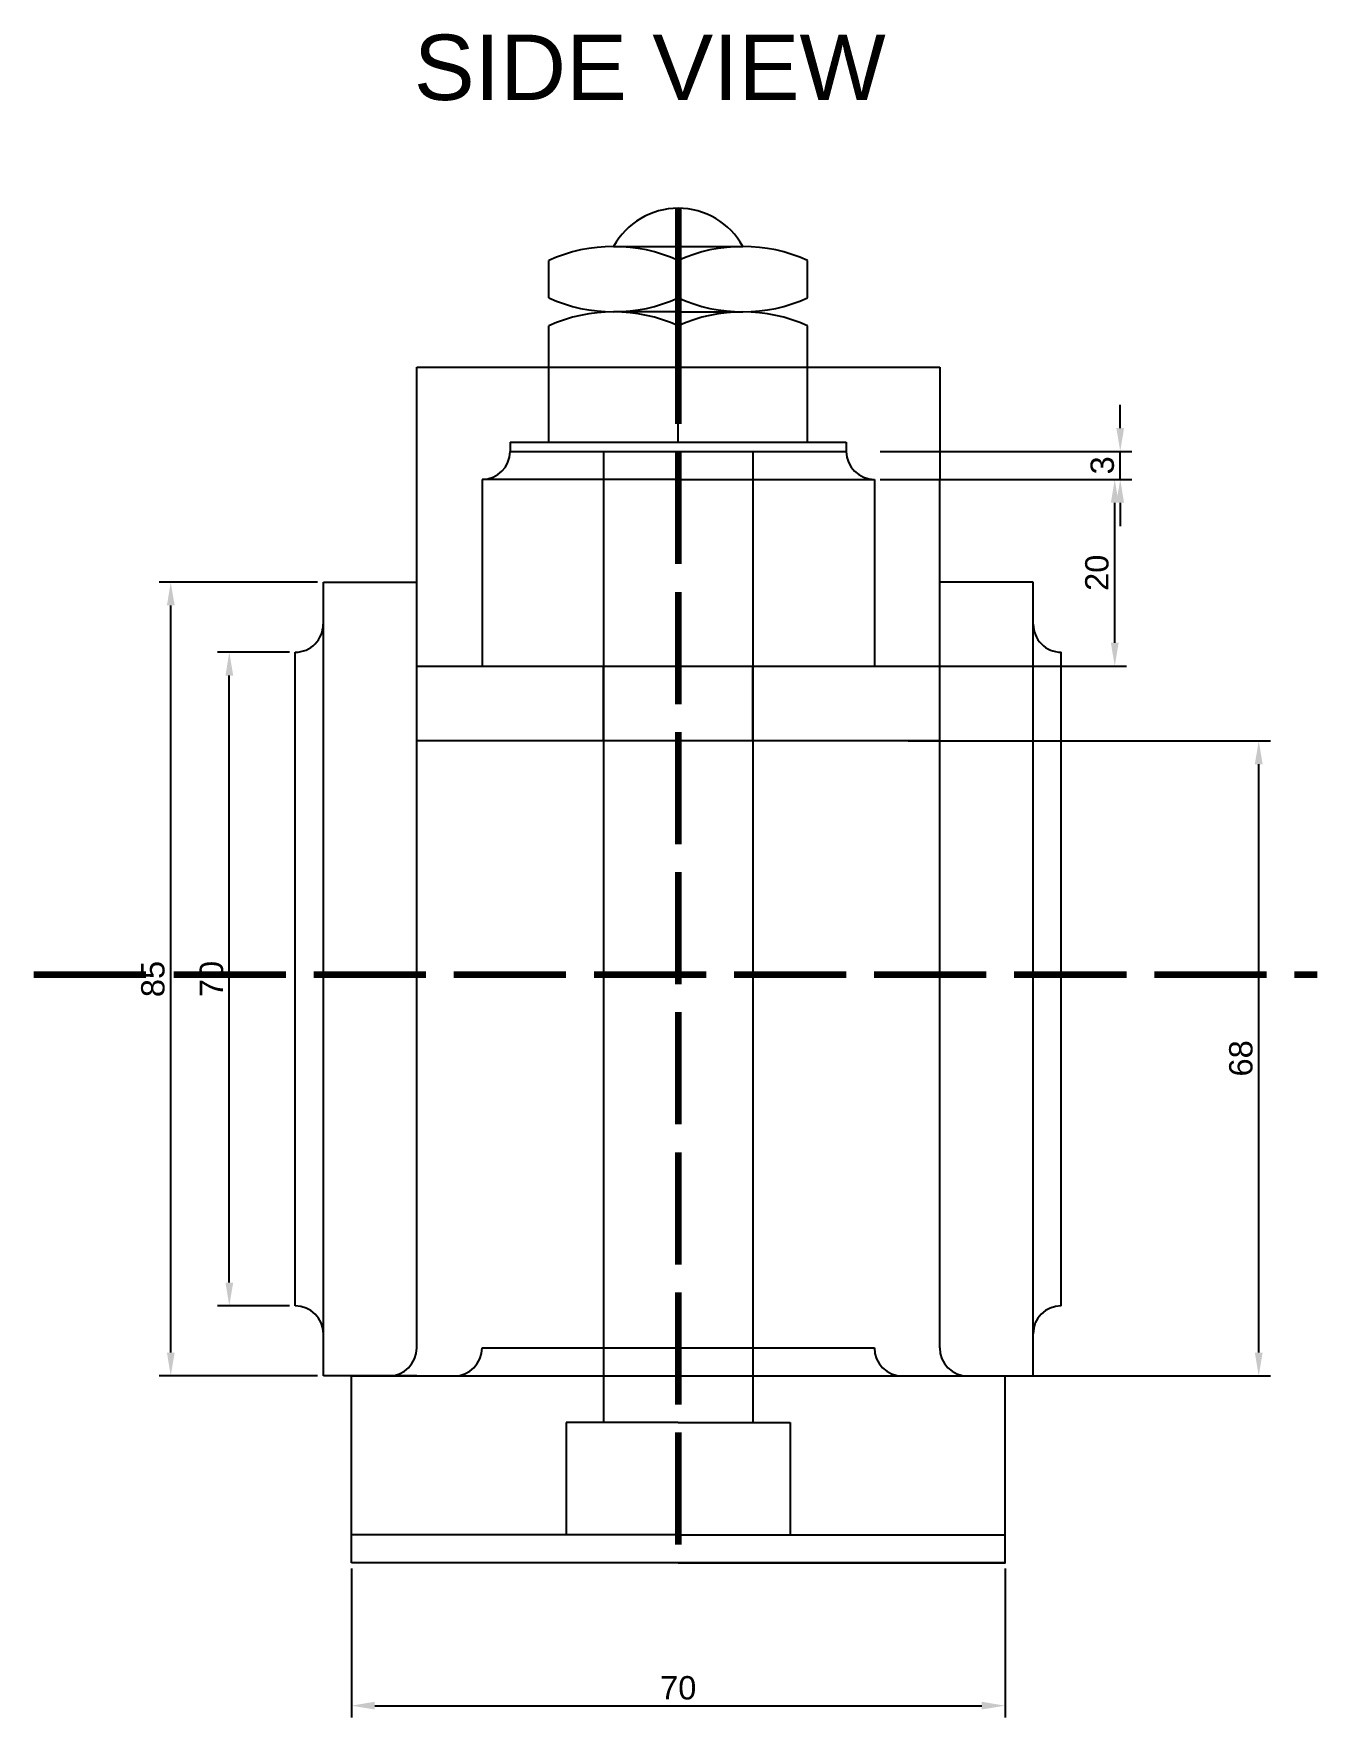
# Model space of a CAD drawing. Header units: millimetres. Extents: x -281317 to 3636, y -109880 to 77184.
# Drawn here: x 3498.9 to 3636.4, y 1062.2 to 1242.5 of the extents above; entities that cross this region are included whole.
import ezdxf

# ---------------------------------------------------------------- set-up
doc = ezdxf.new("R2010")
doc.units = ezdxf.units.MM
doc.linetypes.add('ACAD_ISO02W100', pattern=[15, 12, -3])
doc.layers.add('1', color=131, linetype='ACAD_ISO02W100', lineweight=106)
doc.styles.get("Standard").update_dxf_attribs({"font": 'arial.ttf'})
doc.dimstyles.new('ISO-25', dxfattribs={"dimtxt": 2.5, "dimasz": 2.5, "dimexe": 1.25, "dimexo": 0.625, "dimtad": 1, "dimtxsty": 'Standard', "dimcen": 2.5, "dimclrd": 3, "dimadec": 0, "dimazin": 0, "dimtfac": 1, "dimtmove": 0, "dimatfit": 3, "dimfxl": 1, "dimarcsym": 0})

# ---------------------------------------------------------------- blocks, each defined once
blk = doc.blocks.new('*D289')
at = {"color": 0, "lineweight": -2, "transparency": 16777216}
for p, q in [((3529.31, 1183.77), (3512.34, 1183.77)), ((3529.31, 1098.77), (3512.34, 1098.77))]:
    blk.add_line(p, q, dxfattribs=at)
at = {"color": 3, "lineweight": -2, "transparency": 16777216}
blk.add_line((3513.59, 1101.27), (3513.59, 1181.27), dxfattribs=at)
at = {"color": 3, "transparency": 16777216}
for points in [[(3513.18, 1181.27), (3514.01, 1181.27), (3513.59, 1183.77)], [(3513.18, 1101.27), (3514.01, 1101.27), (3513.59, 1098.77)]]:
    blk.add_solid(points, dxfattribs=at)
at = {"layer": 'Defpoints', "color": 0, "transparency": 16777216}
for p in [(3513.59, 1183.77), (3529.93, 1183.77), (3529.93, 1098.77)]:
    blk.add_point(p, dxfattribs=at)
at = {"color": 0, "transparency": 16777216, "insert": (3511.69, 1141.27), "char_height": 2.5, "attachment_point": 5, "rotation": 90}
blk.add_mtext('85', dxfattribs=at)
blk = doc.blocks.new('*D290')
at = {"color": 0, "lineweight": -2, "transparency": 16777216}
for p, q in [((3526.31, 1176.27), (3518.61, 1176.27)), ((3526.31, 1106.27), (3518.61, 1106.27))]:
    blk.add_line(p, q, dxfattribs=at)
at = {"color": 3, "lineweight": -2, "transparency": 16777216}
blk.add_line((3519.86, 1108.77), (3519.86, 1173.77), dxfattribs=at)
at = {"color": 3, "transparency": 16777216}
for points in [[(3519.45, 1173.77), (3520.28, 1173.77), (3519.86, 1176.27)], [(3519.45, 1108.77), (3520.28, 1108.77), (3519.86, 1106.27)]]:
    blk.add_solid(points, dxfattribs=at)
at = {"layer": 'Defpoints', "color": 0, "transparency": 16777216}
for p in [(3519.86, 1176.27), (3526.93, 1176.27), (3526.93, 1106.27)]:
    blk.add_point(p, dxfattribs=at)
at = {"color": 0, "transparency": 16777216, "insert": (3517.96, 1141.27), "char_height": 2.5, "attachment_point": 5, "rotation": 90}
blk.add_mtext('70', dxfattribs=at)
blk = doc.blocks.new('*D291')
at = {"color": 0, "lineweight": -2, "transparency": 16777216}
for p, q in [((3532.93, 1078.14), (3532.93, 1062.21)), ((3602.93, 1078.14), (3602.93, 1062.21))]:
    blk.add_line(p, q, dxfattribs=at)
at = {"color": 3, "lineweight": -2, "transparency": 16777216}
blk.add_line((3535.43, 1063.46), (3600.43, 1063.46), dxfattribs=at)
at = {"color": 3, "transparency": 16777216}
for points in [[(3535.43, 1063.88), (3535.43, 1063.05), (3532.93, 1063.46)], [(3600.43, 1063.88), (3600.43, 1063.05), (3602.93, 1063.46)]]:
    blk.add_solid(points, dxfattribs=at)
at = {"layer": 'Defpoints', "color": 0, "transparency": 16777216}
for p in [(3532.93, 1078.77), (3602.93, 1078.77), (3602.93, 1063.46)]:
    blk.add_point(p, dxfattribs=at)
at = {"color": 0, "transparency": 16777216, "insert": (3567.93, 1065.36), "char_height": 2.5, "attachment_point": 5}
blk.add_mtext('70', dxfattribs=at)
blk = doc.blocks.new('*D292')
at = {"color": 0, "lineweight": -2, "transparency": 16777216}
for p, q in [((3592.56, 1166.77), (3631.34, 1166.77)), ((3592.56, 1098.77), (3631.34, 1098.77))]:
    blk.add_line(p, q, dxfattribs=at)
at = {"color": 3, "lineweight": -2, "transparency": 16777216}
blk.add_line((3630.09, 1101.27), (3630.09, 1164.27), dxfattribs=at)
at = {"color": 3, "transparency": 16777216}
for points in [[(3629.67, 1164.27), (3630.51, 1164.27), (3630.09, 1166.77)], [(3629.67, 1101.27), (3630.51, 1101.27), (3630.09, 1098.77)]]:
    blk.add_solid(points, dxfattribs=at)
at = {"layer": 'Defpoints', "color": 0, "transparency": 16777216}
for p in [(3591.93, 1166.77), (3630.09, 1166.77), (3591.93, 1098.77)]:
    blk.add_point(p, dxfattribs=at)
at = {"color": 0, "transparency": 16777216, "insert": (3628.19, 1132.77), "char_height": 2.5, "attachment_point": 5, "rotation": 90}
blk.add_mtext('68', dxfattribs=at)
blk = doc.blocks.new('*D294')
at = {"color": 0, "lineweight": -2, "transparency": 16777216}
for p, q in [((3589.56, 1194.77), (3615.92, 1194.77)), ((3589.56, 1174.77), (3615.92, 1174.77))]:
    blk.add_line(p, q, dxfattribs=at)
at = {"color": 3, "lineweight": -2, "transparency": 16777216}
blk.add_line((3614.67, 1177.27), (3614.67, 1192.27), dxfattribs=at)
at = {"color": 3, "transparency": 16777216}
for points in [[(3614.26, 1192.27), (3615.09, 1192.27), (3614.67, 1194.77)], [(3614.26, 1177.27), (3615.09, 1177.27), (3614.67, 1174.77)]]:
    blk.add_solid(points, dxfattribs=at)
at = {"layer": 'Defpoints', "color": 0, "transparency": 16777216}
for p in [(3588.93, 1194.77), (3614.67, 1194.77), (3588.93, 1174.77)]:
    blk.add_point(p, dxfattribs=at)
at = {"color": 0, "transparency": 16777216, "insert": (3612.77, 1184.77), "char_height": 2.5, "attachment_point": 5, "rotation": 90}
blk.add_mtext('20', dxfattribs=at)
blk = doc.blocks.new('*D295')
at = {"color": 3, "lineweight": -2, "transparency": 16777216}
for p, q in [((3615.26, 1200.27), (3615.26, 1202.77)), ((3615.26, 1194.77), (3615.26, 1197.77)), ((3615.26, 1192.27), (3615.26, 1189.77))]:
    blk.add_line(p, q, dxfattribs=at)
at = {"color": 0, "lineweight": -2, "transparency": 16777216}
for p, q in [((3589.56, 1197.77), (3616.51, 1197.77)), ((3589.56, 1194.77), (3616.51, 1194.77))]:
    blk.add_line(p, q, dxfattribs=at)
at = {"color": 3, "transparency": 16777216}
for points in [[(3614.84, 1200.27), (3615.67, 1200.27), (3615.26, 1197.77)], [(3614.84, 1192.27), (3615.67, 1192.27), (3615.26, 1194.77)]]:
    blk.add_solid(points, dxfattribs=at)
at = {"layer": 'Defpoints', "color": 0, "transparency": 16777216}
for p in [(3588.93, 1197.77), (3615.26, 1197.77), (3588.93, 1194.77)]:
    blk.add_point(p, dxfattribs=at)
at = {"color": 0, "transparency": 16777216, "insert": (3613.35, 1196.27), "char_height": 2.5, "attachment_point": 5, "rotation": 90}
blk.add_mtext('3', dxfattribs=at)

msp = doc.modelspace()

# ---------------------------------------------------------------- linework, layer by layer
for p, q in [((3561.00561, 1219.71017), (3574.85561, 1219.71017)), ((3567.93061, 1214.21017), (3567.93061, 1218.21017)), ((3567.93061, 1212.71017), (3561.00561, 1212.71017)), ((3567.93061, 1212.71017), (3574.85561, 1212.71017)), ((3567.93061, 1198.76977), (3567.93061, 1211.21017)), ((3539.93061, 1206.76977), (3595.93061, 1206.76977)), ((3539.93061, 1194.76977), (3539.93061, 1206.76977)), ((3595.93061, 1206.76977), (3595.93061, 1194.76977)), ((3549.93061, 1198.76977), (3585.93061, 1198.76977)), ((3549.93061, 1198.76977), (3549.93061, 1197.76977)), ((3549.93061, 1197.76977), (3585.93061, 1197.76977)), ((3559.93061, 1197.76977), (3559.93061, 1093.76977)), ((3575.93061, 1197.76977), (3575.93061, 1093.76977)), ((3585.93061, 1198.76977), (3585.93061, 1197.76977)), ((3539.93061, 1174.76977), (3539.93061, 1194.76977)), ((3567.93061, 1194.76977), (3546.93061, 1194.76977)), ((3546.93061, 1194.76977), (3546.93061, 1174.76977)), ((3567.93061, 1194.76977), (3588.93061, 1194.76977)), ((3588.93061, 1194.76977), (3588.93061, 1174.76977)), ((3595.93061, 1174.76977), (3595.93061, 1194.76977)), ((3529.93061, 1098.76977), (3529.93061, 1183.76977)), ((3529.93061, 1183.76977), (3539.93061, 1183.76977)), ((3605.93061, 1183.76977), (3595.93061, 1183.76977)), ((3605.93061, 1098.76977), (3605.93061, 1183.76977)), ((3526.93061, 1106.26977), (3526.93061, 1176.26977)), ((3608.93061, 1106.26977), (3608.93061, 1176.26977)), ((3539.93061, 1174.76977), (3595.93061, 1174.76977)), ((3539.93061, 1166.76977), (3539.93061, 1174.76977)), ((3559.93061, 1166.76977), (3559.93061, 1174.76977)), ((3575.93061, 1166.76977), (3575.93061, 1174.76977)), ((3595.93061, 1166.76977), (3595.93061, 1174.76977)), ((3539.93061, 1141.76977), (3539.93061, 1166.76977)), ((3595.93061, 1166.76977), (3539.93061, 1166.76977)), ((3595.93061, 1141.76977), (3595.93061, 1166.76977)), ((3539.93061, 1101.76977), (3539.93061, 1141.76977)), ((3595.93061, 1101.76977), (3595.93061, 1141.76977)), ((3546.93061, 1101.76977), (3588.93061, 1101.76977)), ((3539.93061, 1098.76977), (3529.93061, 1098.76977)), ((3532.93061, 1098.76977), (3602.93061, 1098.76977)), ((3532.93061, 1078.76977), (3532.93061, 1098.76977)), ((3595.93061, 1098.76977), (3605.93061, 1098.76977)), ((3602.93061, 1078.76977), (3602.93061, 1098.76977)), ((3567.93061, 1093.76977), (3555.93061, 1093.76977)), ((3555.93061, 1093.76977), (3555.93061, 1081.76977)), ((3567.93061, 1093.76977), (3579.93061, 1093.76977)), ((3579.93061, 1093.76977), (3579.93061, 1081.76977)), ((3567.93061, 1081.76977), (3602.93061, 1081.76977))]:
    msp.add_line(p, q)
for points in [[(3554.08061, 1214.21017), (3554.08061, 1218.21017)], [(3581.78061, 1214.21017), (3581.78061, 1218.21017)], [(3554.08061, 1198.76977), (3554.08061, 1211.21017)], [(3581.78061, 1198.76977), (3581.78061, 1211.21017)], [(3567.93061, 1081.76977), (3532.93061, 1081.76977)], [(3567.93061, 1078.76977), (3602.93061, 1078.76977), (3532.93061, 1078.76977)]]:
    msp.add_lwpolyline(points)
for centre, radius, start, end in [((3567.93061, 1215.88743), 7.91005, 28.8995654, 151.1004346), ((3561.00561, 1202.97496), 16.73521, 65.5563404, 114.4436596), ((3574.85561, 1202.97496), 16.73521, 65.5563404, 114.4436596), ((3561.00561, 1229.44538), 16.73521, 245.5563404, 294.4436596), ((3574.85561, 1229.44538), 16.73521, 245.5563404, 294.4436596), ((3561.00561, 1195.97496), 16.73521, 65.5563404, 114.4436596), ((3574.85561, 1195.97496), 16.73521, 65.5563404, 114.4436596), ((3546.93061, 1197.76977), 3, 270, 0), ((3588.93061, 1197.76977), 3, 180, 270), ((3526.93061, 1179.24958), 2.97981, 270, 0.3882336), ((3608.93061, 1179.24958), 2.97981, 179.6117664, 270), ((3526.93061, 1103.26977), 3, 0, 90), ((3608.93061, 1103.26977), 3, 90, 180), ((3536.93061, 1101.76977), 3, 270, 0), ((3543.93061, 1101.76977), 3, 270, 0), ((3591.93061, 1101.76977), 3, 180, 270), ((3598.93061, 1101.76977), 3, 180, 270)]:
    msp.add_arc(centre, radius, start, end)
at = {"layer": '1'}
for p, q in [((3567.93061, 1223.79749), (3567.93061, 1214.21017)), ((3567.93061, 1214.21017), (3567.93061, 1212.71017)), ((3567.93061, 1212.71017), (3567.93061, 1078.76977)), ((3498.9129, 1141.76977), (3636.36396, 1141.76977))]:
    msp.add_line(p, q, dxfattribs=at)

# ---------------------------------------------------------------- texts
at = {"insert": (3539.61653, 1242.39267), "char_height": 7, "attachment_point": 1}
msp.add_mtext_dynamic_manual_height_columns('SIDE VIEW', width=132.0063696, gutter_width=12.5, heights=[0], dxfattribs=at)

# ---------------------------------------------------------------- dimensions: what is measured, and where the dimension line sits
for base, p1, p2, picture, middle in [((3615.25593, 1197.76977), (3588.93061, 1194.76977), (3588.93061, 1197.76977), '*D295', (3613.35364, 1196.26977)), ((3614.67384, 1194.76977), (3588.93061, 1174.76977), (3588.93061, 1194.76977), '*D294', (3612.7724, 1184.76977)), ((3513.59487, 1183.76977), (3529.93061, 1098.76977), (3529.93061, 1183.76977), '*D289', (3511.69344, 1141.26977)), ((3519.86248, 1176.26977), (3526.93061, 1106.26977), (3526.93061, 1176.26977), '*D290', (3517.96105, 1141.26977)), ((3630.08894, 1166.76977), (3591.93061, 1098.76977), (3591.93061, 1166.76977), '*D292', (3628.18751, 1132.76977))]:
    dim = msp.add_linear_dim(base=base, p1=p1, p2=p2, angle=90, dimstyle='ISO-25')
    dim.commit()
    dim.dimension.update_dxf_attribs({"geometry": picture, "text_midpoint": middle})
dim = msp.add_linear_dim(base=(3602.93061, 1063.46222), p1=(3532.93061, 1078.76977), p2=(3602.93061, 1078.76977), dimstyle='ISO-25')
dim.commit()
dim.dimension.update_dxf_attribs({"geometry": '*D291', "text_midpoint": (3567.93061, 1065.36366)})

doc.saveas('drawing.dxf')
